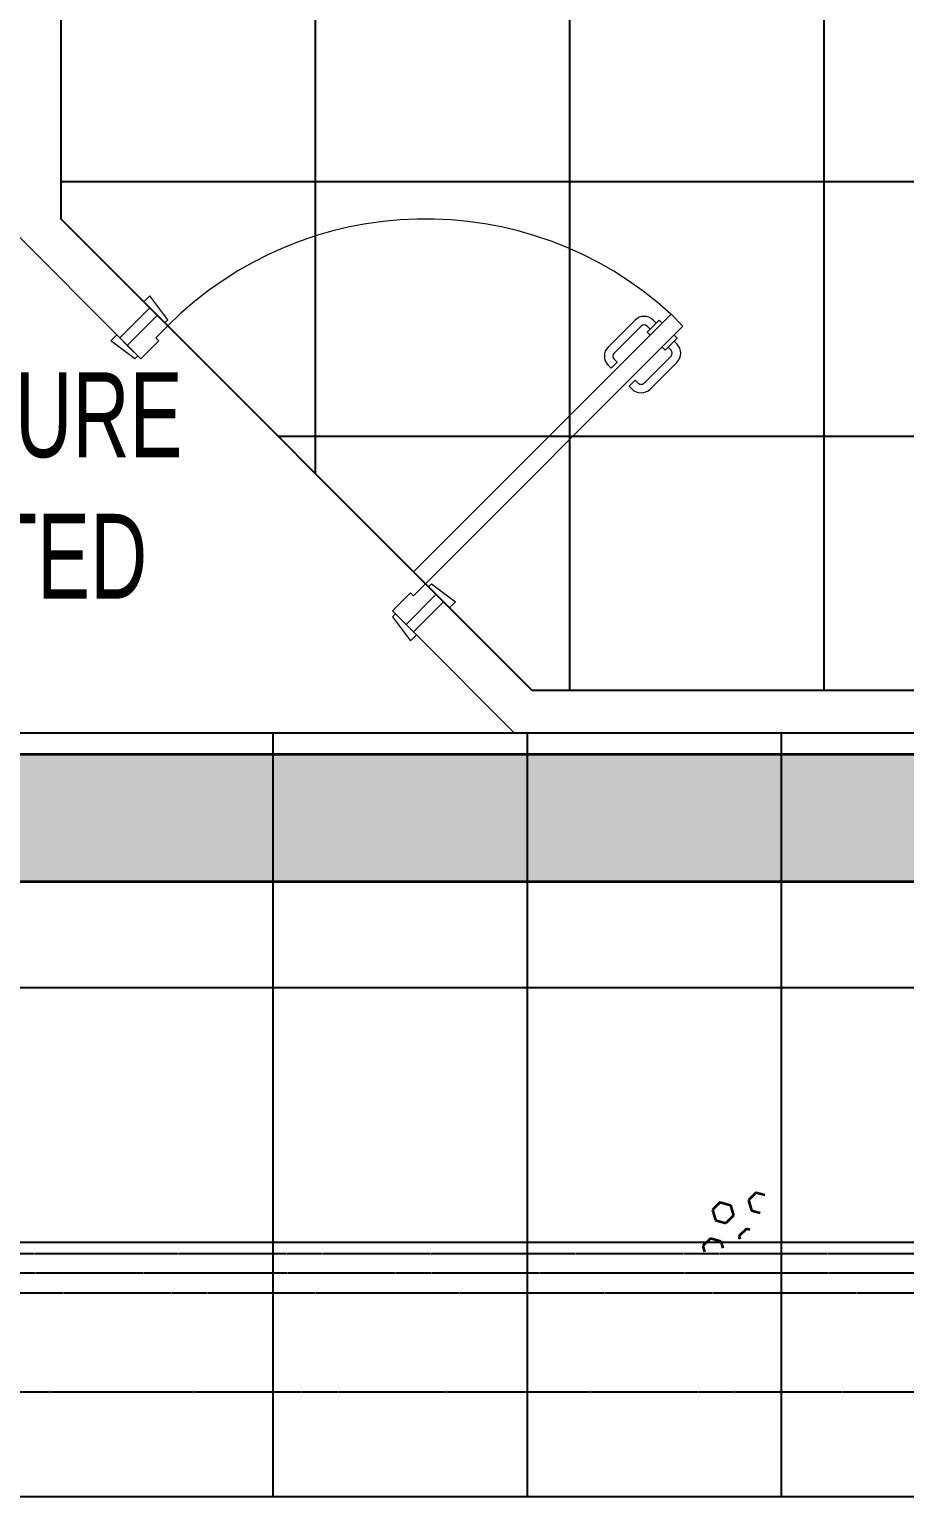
# Model space of a CAD drawing. Extents: x -12260 to 57327, y -29287 to 19916.
# Drawn here: x 8321 to 10387, y -2710 to 749 of the extents above; entities that cross this region are included whole.
import ezdxf
from ezdxf import colors
from ezdxf.entities.mleader import LeaderData, LeaderLine
from ezdxf.math import Vec2, Vec3

# ---------------------------------------------------------------- set-up
doc = ezdxf.new("R2010")
doc.units = 0
doc.header["$LTSCALE"] = 0.25
doc.linetypes.add('DASHDOT', pattern=[25.4, 12.7, -6.35, 0, -6.35])
doc.linetypes.add('HIDDEN', pattern=[9.525, 6.35, -3.175])
doc.layers.add('01-First Floor-FUR$0$FALSE CEILING', color=251, linetype='Continuous')
for name, color, linetype, lineweight in [('01-First Floor-FUR$0$Walls', 251, 'Continuous', 5), ('01-First Floor-FUR$0$Wooden Joinery', 251, 'Continuous', 5), ('E-LITE-CLNG-CNDT', 6, 'DASHDOT', 35), ('E-POWR-FLOR-CNDT', 6, 'HIDDEN', 25), ('E-POWR-TEXT @ 100', 6, 'Continuous', 25), ('T-CABL-TRAY', 60, 'Continuous', 35)]:
    doc.layers.add(name, color=color, linetype=linetype, lineweight=lineweight)
doc.styles.add('DC_Elc_Romans', font='elc_romans.shx', dxfattribs={"width": 0.7})

# ---------------------------------------------------------------- blocks, each defined once
blk = doc.blocks.new('01-First Floor-FUR$0$A$C72370EFE')
at = {"layer": '01-First Floor-FUR$0$Wooden Joinery'}
for p, q in [((-0.01, -0.03), (-0.01, -0.07)), ((0, -0.03), (-0.01, -0.03)), ((0.04, -0.03), (0.05, -0.03)), ((0.05, -0.03), (0.05, -0.07)), ((-0.01, -0.04), (-0.02, -0.04)), ((-0.01, -0.06), (-0.02, -0.06)), ((0.05, -0.04), (0.06, -0.04)), ((0.05, -0.06), (0.06, -0.06)), ((-0.05, -0.07), (-0.05, -0.16)), ((-0.03, -0.07), (-0.03, -0.16)), ((0, -0.07), (-0.01, -0.07)), ((0.04, -0.07), (0.05, -0.07)), ((0.07, -0.07), (0.07, -0.16)), ((0.09, -0.07), (0.09, -0.16)), ((-0.01, -0.17), (-0.02, -0.17)), ((-0.01, -0.17), (-0.01, -0.19)), ((0.05, -0.17), (0.06, -0.17)), ((0.05, -0.17), (0.05, -0.19)), ((-0.01, -0.19), (-0.02, -0.19)), ((0.05, -0.19), (0.06, -0.19))]:
    blk.add_line(p, q, dxfattribs=at)
for centre, radius, start, end in [((-0.02, -0.07), 0.03, 90, 180), ((-0.02, -0.07), 0.01, 90, 180), ((0.06, -0.07), 0.03, 0, 90), ((0.06, -0.07), 0.01, 0, 90), ((-0.02, -0.16), 0.03, 180, 270), ((-0.02, -0.16), 0.01, 180, 270), ((0.06, -0.16), 0.01, 270, 0), ((0.06, -0.16), 0.03, 270, 0)]:
    blk.add_arc(centre, radius, start, end, dxfattribs=at)
blk = doc.blocks.new('01-First Floor-FUR$0$A$C5DAD61B4')
at = {"layer": '01-First Floor-FUR$0$Wooden Joinery'}
for points in [[(80, 959.1), (80, 969.1), (10, 979.1), (10, 959.1)], [(940, 959.1), (940, 969.1), (1010, 979.1), (1010, 959.1)], [(70, 859.1), (70, 849.1), (0, 839.1), (0, 859.1)], [(120, 859.1), (120, 0), (80, 0), (80, 859.1)], [(950, 859.1), (950, 849.1), (1020, 839.1), (1020, 859.1)]]:
    blk.add_lwpolyline(points, close=True, dxfattribs=at)
for points in [[(45, 859.1), (45, 959.1), (20, 959.1), (20, 859.1), (45, 859.1)], [(45, 859.1), (80, 859.1), (80, 899.1), (90, 899.1), (90, 959.1), (45, 959.1), (45, 859.1)], [(975, 859.1), (940, 859.1), (940, 899.1), (930, 899.1), (930, 959.1), (975, 959.1), (975, 859.1)], [(975, 859.1), (975, 959.1), (1000, 959.1), (1000, 859.1), (975, 859.1)]]:
    blk.add_lwpolyline(points, dxfattribs=at)
blk.add_arc((80, 859.1), 860, 272.666, 0, dxfattribs=at)
at = {"layer": '01-First Floor-FUR$0$Wooden Joinery', "xscale": 999.9999999998854, "yscale": 999.9999999998854, "zscale": 999.9999999998854, "rotation": 180}
blk.add_blockref('01-First Floor-FUR$0$A$C72370EFE', (120, 0), dxfattribs=at)
blk = doc.blocks.new('01-First Floor-FUR')
at = {"layer": '01-First Floor-FUR$0$FALSE CEILING', "linetype": 'Continuous'}
for p, q in [((8996.4, -298.6), (8996.4, 3760)), ((9596.4, -810), (9596.4, 3760)), ((10196.4, -810), (10196.4, 3760)), ((8396.4, 390), (13106, 390)), ((8907.9, -210), (13106, -210)), ((8896.4, -2710), (8896.4, -910)), ((9496.4, -2710), (9496.4, -910)), ((10096.4, -2710), (10096.4, -910)), ((8296.4, -1510), (48976, -1510)), ((8296.4, -2110), (48976, -2110))]:
    blk.add_line(p, q, dxfattribs=at)
at = {"layer": '01-First Floor-FUR$0$FALSE CEILING'}
for points in [[(9507.9, -810), (8396.4, 301.4), (8396.4, 3760), (13106, 3760), (13106, -810), (9507.9, -810)], [(48976, -910), (8296.4, -910), (8296.4, -2710), (48976, -2710), (48976, -910)]]:
    blk.add_lwpolyline(points, dxfattribs=at)
at = {"layer": '01-First Floor-FUR$0$Walls'}
for p, q in [((8396.4, 301.4), (8396.4, 1130.7)), ((8396.4, 301.4), (8605.7, 92.2)), ((8296.4, 260), (8535, 21.5)), ((8605.7, 92.2), (8535, 21.5)), ((9298.6, -600.8), (9227.9, -671.5)), ((9298.6, -600.8), (9507.9, -810)), ((9227.9, -671.5), (9466.4, -910)), ((13106, -810), (9507.9, -810)), ((13206, -910), (9466.4, -910)), ((5386, -2710), (14376, -2710))]:
    blk.add_line(p, q, dxfattribs=at)
at = {"layer": '01-First Floor-FUR$0$Wooden Joinery', "rotation": 135}
blk.add_blockref('01-First Floor-FUR$0$A$C5DAD61B4', (9920.2, -7.5), dxfattribs=at)
blk = doc.blocks.new('*U60')
at = {"lineweight": 0}
h = blk.add_hatch(dxfattribs=at)
h.set_pattern_fill('HEX', color=253, scale=8, angle=180, style=0)
h.set_pattern_definition([(180, (-14217.92, -2e-10), (6e-13, -43.99409), [25.4, -50.8]), (300, (-14217.92, -2e-10), (38.1, 21.99705), [25.4, -50.8]), (240, (-14243.32, -2e-10), (38.1, -21.99705), [25.4, -50.8])])
h.paths.add_polyline_path([(-7020.1, 300), (-7020.1, 0), (0, 0), (0, 300)])
at = {"color": 0}
for p, q in [((0, 300), (-7020.1, 300)), ((0, 0), (-7020.1, 0))]:
    blk.add_line(p, q, dxfattribs=at)
blk = doc.blocks.new('*U40')
h = blk.add_hatch()
h.set_pattern_fill('HEX', color=253, scale=8, angle=45, style=0)
h.set_pattern_definition([(45, (-3354.247, 1022.73), (-31.109, 31.109), [25.4, -50.8]), (165, (-3354.247, 1022.73), (-11.387, -42.495), [25.4, -50.8]), (105, (-3336.287, 1040.69), (-42.495, -11.387), [25.4, -50.8])])
edge = h.paths.add_edge_path()
edge.add_arc((-3304.2, 1022.7), 150, 90, 180)
edge.add_line((-3454.2, 1022.7), (-3354.2, 1022.7))
edge.add_line((-3354.2, 1022.7), (-3304.2, 1072.7))
edge.add_line((-3304.2, 1072.7), (-3304.2, 1172.7))
at = {"color": 0}
for p, q in [((0, 300), (-50, 300)), ((0, 0), (-50, 0)), ((0, 0), (50, -50)), ((50, -50), (50, -100)), ((350, -50), (350, -100))]:
    blk.add_line(p, q, dxfattribs=at)
at = {"color": 253}
for p, q in [((-25, 300), (-25, 25)), ((0, 300), (0, 0)), ((0, 0), (-25, 25)), ((50, -50), (350, -50)), ((50, -50), (75, -75)), ((75, -75), (350, -75))]:
    blk.add_line(p, q, dxfattribs=at)
at = {"color": 0}
blk.add_arc((0, -50), 350, 0, 90, dxfattribs=at)
blk = doc.blocks.new('A$Cd86d5af4')
at = {"layer": 'T-CABL-TRAY', "linetype": 'Continuous', "rotation": 180}
for name in ['*U40', '*U60']:
    blk.add_blockref(name, (-41037.7, -1686), dxfattribs=at)

msp = doc.modelspace()

# ---------------------------------------------------------------- linework, layer by layer
at = {"layer": 'E-POWR-FLOR-CNDT', "elevation": 0}
for points in [[(5735.9, 516.4), (5735.9, -2154.2, 0.414214), (5810.9, -2229.2), (15853.5, -2229.2, -0.414214), (15928.5, -2304.2), (15928.5, -4126.4, 0.198912), (15950.5, -4179.5), (16052.3, -4281.2)], [(19251.7, -2810), (19251.7, -2212.5, 0.414214), (19176.7, -2137.5), (5902.6, -2137.5, -0.414214), (5827.6, -2062.5), (5827.6, 516.4)]]:
    msp.add_lwpolyline(points, format="xyb", dxfattribs=at)
at = {"layer": 'E-POWR-FLOR-CNDT'}
msp.add_lwpolyline([(18906.4, -8830), (18906.4, -2258.4, 0.414214), (18831.4, -2183.4), (5856.8, -2183.4, -0.414214), (5781.8, -2108.4), (5781.8, 516.4)], format="xyb", dxfattribs=at)
msp.add_lwpolyline([(6690.7, -2586.3), (6814.5, -2462.6), (16319.5, -2462.5), (16443.2, -2586.2)], dxfattribs=at)

# ---------------------------------------------------------------- block references
at = {"layer": 'E-LITE-CLNG-CNDT'}
msp.add_blockref('01-First Floor-FUR', (0, 0), dxfattribs=at)
at = {"layer": 'E-POWR-FLOR-CNDT'}
msp.add_blockref('A$Cd86d5af4', (47641, 726), dxfattribs=at)

# ---------------------------------------------------------------- leaders
at = {"layer": 'E-POWR-TEXT @ 100'}
ml = msp.add_multileader_mtext('Standard', dxfattribs=at)
ml.set_content('FURNITURE\\P MOUNTED', color=256, style='DC_Elc_Romans')
ml.set_leader_properties(color=45)
ml.build(insert=Vec2(0, 0))
ml.multileader.update_dxf_attribs({"dogleg_length": 2, "arrow_head_size": 125, "scale": 100})
ctx = ml.context
ctx.base_point, ctx.scale, ctx.char_height, ctx.arrow_head_size, ctx.landing_gap_size, ctx.plane_origin = Vec3(7401.4, -159.9), 100, 200, 125, 200, Vec3(7632.1, -1.9)
notes = []
notes.append((ctx, [(0, (1, 1, 0), (7316.7, -159.9), (1, 0), 84.7, [(1, [(6858.4, 635.4)], 0, [])])]))
ctx.mtext.insert, ctx.mtext.flow_direction = Vec3(7601.4, -59.9), 5
for ctx, leaders in notes:
    for number, flags, end, landing, length, lines in leaders:
        leader = LeaderData()
        leader.index, (leader.has_last_leader_line, leader.has_dogleg_vector, leader.attachment_direction) = number, flags
        leader.last_leader_point, leader.dogleg_vector, leader.dogleg_length = Vec3(end), Vec3(landing), length
        for number, points, colour, breaks in lines:
            line = LeaderLine()
            line.index, line.vertices, line.color, line.breaks = number, Vec3.list(points), colors.encode_raw_color(colour), breaks
            leader.lines.append(line)
        ctx.leaders.append(leader)

doc.saveas('drawing.dxf')
